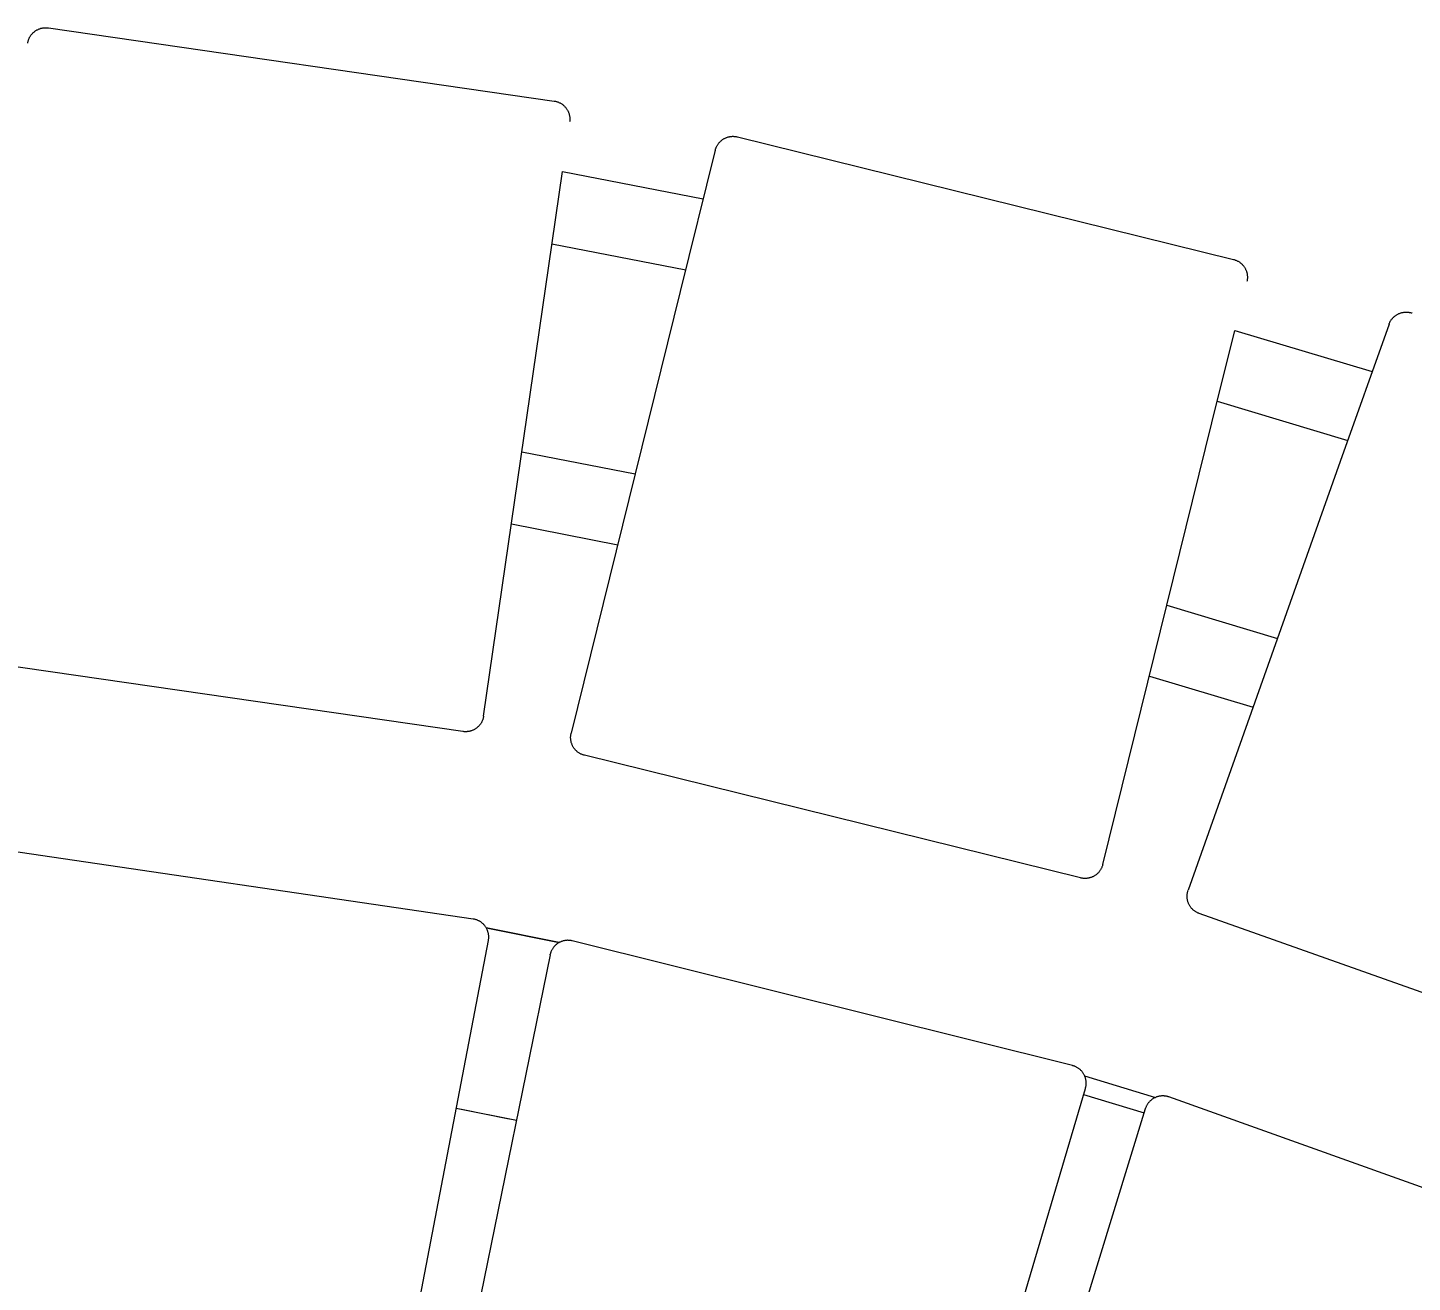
# Model space of a CAD drawing. Header units: inches. Extents: x -11 to 189, y -7 to 133.
# Drawn here: x 46.72 to 58.67, y 55.53 to 66.35 of the extents above; entities that cross this region are included whole.
import ezdxf

# ---------------------------------------------------------------- set-up
doc = ezdxf.new("R2010")
doc.units = ezdxf.units.IN
doc.layers.add('ZANO_R', color=7, linetype='Continuous', lineweight=0)
doc.layers.add('ZANO_W', color=1, linetype='Continuous', lineweight=0)
doc.styles.get("Standard").update_dxf_attribs({"font": 'arial.ttf'})
doc.dimstyles.new('amerykanie', dxfattribs={"dimtxt": 50, "dimasz": 50, "dimexe": 0.5, "dimexo": 0.5, "dimgap": 1, "dimtad": 1, "dimdec": 0, "dimzin": 0, "dimlunit": 5, "dimtxsty": 'Standard', "dimcen": 0.09, "dimclrd": 1, "dimclre": 1, "dimclrt": 1, "dimazin": 0, "dimtfac": 1, "dimtdec": 0, "dimtmove": 0, "dimatfit": 3, "dimfxl": 1, "dimtzin": 0, "dimarcsym": 1})

# ---------------------------------------------------------------- blocks, each defined once
blk = doc.blocks.new('*D404')
at = {"layer": 'ZANO_W', "color": 1, "lineweight": -2}
blk.add_line((71.748, 56.792), (53.374, 26.87), dxfattribs=at)
at = {"layer": 'ZANO_W', "color": 1}
blk.add_solid([(71.89, 56.705), (71.606, 56.88), (72.271, 57.645)], dxfattribs=at)
at = {"layer": 'ZANO_W', "color": 1, "insert": (53.436, 29.513), "char_height": 1.625, "attachment_point": 5, "rotation": 58.4481}
blk.add_mtext('R61', dxfattribs=at)

msp = doc.modelspace()

# ---------------------------------------------------------------- linework, layer by layer
at = {"layer": 'ZANO_R'}
for p, q in [((46.75735, 66.30043), (46.76098, 66.3044)), ((46.76098, 66.3044), (46.76475, 66.30824)), ((46.76475, 66.30824), (46.76864, 66.31195)), ((46.76864, 66.31195), (46.77266, 66.31552)), ((46.77266, 66.31552), (46.7768, 66.31896)), ((46.7768, 66.31896), (46.78105, 66.32225)), ((46.78105, 66.32225), (46.78541, 66.32539)), ((46.78541, 66.32539), (46.78988, 66.32839)), ((46.78988, 66.32839), (46.79444, 66.33123)), ((46.79444, 66.33123), (46.7991, 66.33391)), ((46.7991, 66.33391), (46.80385, 66.33643)), ((46.80385, 66.33643), (46.80869, 66.33879)), ((46.80869, 66.33879), (46.8136, 66.34098)), ((46.8136, 66.34098), (46.81858, 66.343)), ((46.81858, 66.343), (46.82363, 66.34485)), ((46.82363, 66.34485), (46.82874, 66.34653)), ((46.82874, 66.34653), (46.8339, 66.34803)), ((46.8339, 66.34803), (46.83911, 66.34936)), ((46.83911, 66.34936), (46.84436, 66.35051)), ((46.84436, 66.35051), (46.84965, 66.35147)), ((46.84965, 66.35147), (46.85497, 66.35226)), ((46.85497, 66.35226), (46.86032, 66.35286)), ((46.86032, 66.35286), (46.86568, 66.35328)), ((46.86568, 66.35328), (46.87105, 66.35352)), ((46.87105, 66.35352), (46.87643, 66.35357)), ((46.87643, 66.35357), (46.8818, 66.35344)), ((46.8818, 66.35344), (46.88717, 66.35313)), ((46.88717, 66.35313), (46.89253, 66.35263)), ((46.89253, 66.35263), (46.89786, 66.35195)), ((46.89786, 66.35195), (51.26186, 65.72052)), ((46.71945, 66.21865), (46.72031, 66.22395)), ((46.72031, 66.22395), (46.72135, 66.22923)), ((46.72135, 66.22923), (46.72258, 66.23447)), ((46.72258, 66.23447), (46.72397, 66.23966)), ((46.72397, 66.23966), (46.72555, 66.2448)), ((46.72555, 66.2448), (46.7273, 66.24989)), ((46.7273, 66.24989), (46.72922, 66.25491)), ((46.72922, 66.25491), (46.73132, 66.25986)), ((46.73132, 66.25986), (46.73358, 66.26474)), ((46.73358, 66.26474), (46.736, 66.26954)), ((46.736, 66.26954), (46.73859, 66.27425)), ((46.73859, 66.27425), (46.74134, 66.27887)), ((46.74134, 66.27887), (46.74424, 66.2834)), ((46.74424, 66.2834), (46.7473, 66.28782)), ((46.7473, 66.28782), (46.75051, 66.29214)), ((46.75051, 66.29214), (46.75386, 66.29634)), ((46.75386, 66.29634), (46.75735, 66.30043)), ((51.26186, 65.72052), (51.26717, 65.71966)), ((51.26717, 65.71966), (51.27245, 65.71862)), ((51.27245, 65.71862), (51.27768, 65.7174)), ((51.27768, 65.7174), (51.28288, 65.716)), ((51.28288, 65.716), (51.28802, 65.71442)), ((51.28802, 65.71442), (51.2931, 65.71267)), ((51.2931, 65.71267), (51.29812, 65.71075)), ((51.29812, 65.71075), (51.30308, 65.70866)), ((51.30308, 65.70866), (51.30796, 65.7064)), ((51.30796, 65.7064), (51.31276, 65.70397)), ((51.31276, 65.70397), (51.31747, 65.70138)), ((51.31747, 65.70138), (51.32209, 65.69863)), ((51.32209, 65.69863), (51.32662, 65.69573)), ((51.32662, 65.69573), (51.33104, 65.69267)), ((51.33104, 65.69267), (51.33536, 65.68947)), ((51.33536, 65.68947), (51.33956, 65.68612)), ((51.33956, 65.68612), (51.34365, 65.68262)), ((51.34365, 65.68262), (51.34762, 65.67899)), ((51.34762, 65.67899), (51.35146, 65.67523)), ((51.35146, 65.67523), (51.35517, 65.67133)), ((51.35517, 65.67133), (51.35874, 65.66732)), ((51.35874, 65.66732), (51.36217, 65.66318)), ((51.36217, 65.66318), (51.36547, 65.65893)), ((51.36547, 65.65893), (51.36861, 65.65456)), ((51.36861, 65.65456), (51.37161, 65.6501)), ((51.37161, 65.6501), (51.37444, 65.64553)), ((51.37444, 65.64553), (51.37713, 65.64087)), ((51.37713, 65.64087), (51.37965, 65.63612)), ((51.37965, 65.63612), (51.38201, 65.63129)), ((51.38201, 65.63129), (51.3842, 65.62638)), ((51.3842, 65.62638), (51.38622, 65.6214)), ((51.38622, 65.6214), (51.38807, 65.61635)), ((51.38807, 65.61635), (51.38975, 65.61124)), ((51.38975, 65.61124), (51.39125, 65.60607)), ((51.39125, 65.60607), (51.39258, 65.60086)), ((51.39258, 65.60086), (51.39372, 65.59561)), ((51.39372, 65.59561), (51.39469, 65.59032)), ((51.39469, 65.59032), (51.39547, 65.585)), ((51.39547, 65.585), (51.39608, 65.57966)), ((51.39585, 65.54745), (51.39517, 65.54211)), ((51.39635, 65.5528), (51.39585, 65.54745)), ((51.39608, 65.57966), (51.3965, 65.5743)), ((51.39666, 65.55817), (51.39635, 65.5528)), ((51.3965, 65.5743), (51.39674, 65.56892)), ((51.39679, 65.56355), (51.39666, 65.55817)), ((51.39674, 65.56892), (51.39679, 65.56355)), ((52.67036, 65.34101), (52.67324, 65.34555)), ((52.67324, 65.34555), (52.67628, 65.34999)), ((52.67628, 65.34999), (52.67947, 65.35432)), ((52.67947, 65.35432), (52.68281, 65.35853)), ((52.68281, 65.35853), (52.68629, 65.36263)), ((52.68629, 65.36263), (52.6899, 65.36662)), ((52.6899, 65.36662), (52.69365, 65.37047)), ((52.69365, 65.37047), (52.69753, 65.37419)), ((52.69753, 65.37419), (52.70153, 65.37778)), ((52.70153, 65.37778), (52.70566, 65.38123)), ((52.70566, 65.38123), (52.7099, 65.38454)), ((52.7099, 65.38454), (52.71425, 65.3877)), ((52.71425, 65.3877), (52.7187, 65.39071)), ((52.7187, 65.39071), (52.72326, 65.39357)), ((52.72326, 65.39357), (52.72791, 65.39627)), ((52.72791, 65.39627), (52.73265, 65.39881)), ((52.73265, 65.39881), (52.73747, 65.40119)), ((52.73747, 65.40119), (52.74237, 65.4034)), ((52.74237, 65.4034), (52.74735, 65.40544)), ((52.74735, 65.40544), (52.75239, 65.40731)), ((52.75239, 65.40731), (52.75749, 65.40901)), ((52.75749, 65.40901), (52.76265, 65.41053)), ((52.76265, 65.41053), (52.76786, 65.41187)), ((52.76786, 65.41187), (52.77311, 65.41304)), ((52.77311, 65.41304), (52.77839, 65.41403)), ((52.77839, 65.41403), (52.78371, 65.41483)), ((52.78371, 65.41483), (52.78905, 65.41546)), ((52.78905, 65.41546), (52.79441, 65.4159)), ((52.79441, 65.4159), (52.79978, 65.41616)), ((52.79978, 65.41616), (52.80516, 65.41623)), ((52.80516, 65.41623), (52.81053, 65.41612)), ((52.81053, 65.41612), (52.8159, 65.41583)), ((52.8159, 65.41583), (52.82126, 65.41535)), ((52.82126, 65.41535), (52.8266, 65.41469)), ((52.8266, 65.41469), (52.83191, 65.41385)), ((52.83191, 65.41385), (52.83719, 65.41283)), ((52.83719, 65.41283), (52.84243, 65.41163)), ((52.84243, 65.41163), (57.12307, 64.35363)), ((52.65176, 65.29654), (52.35018, 64.07635)), ((52.65176, 65.29654), (52.65314, 65.30173)), ((52.65314, 65.30173), (52.6547, 65.30688)), ((52.6547, 65.30688), (52.65643, 65.31197)), ((52.65643, 65.31197), (52.65833, 65.317)), ((52.65833, 65.317), (52.6604, 65.32196)), ((52.6604, 65.32196), (52.66265, 65.32685)), ((52.66265, 65.32685), (52.66505, 65.33166)), ((52.66505, 65.33166), (52.66763, 65.33638)), ((52.66763, 65.33638), (52.67036, 65.34101)), ((51.21518, 64.29817), (51.33308, 65.11296)), ((51.33308, 65.11296), (52.54772, 64.87558)), ((51.33308, 65.11296), (52.54772, 64.87558)), ((51.2428, 64.48905), (52.39646, 64.26359)), ((51.2428, 64.48905), (52.39646, 64.26359)), ((50.65313, 60.41365), (51.21518, 64.29817)), ((57.12307, 64.35363), (57.12826, 64.35225)), ((57.12826, 64.35225), (57.13341, 64.35069)), ((57.13341, 64.35069), (57.1385, 64.34896)), ((57.1385, 64.34896), (57.14353, 64.34706)), ((57.14353, 64.34706), (57.14849, 64.34498)), ((57.14849, 64.34498), (57.15338, 64.34274)), ((57.15338, 64.34274), (57.15819, 64.34033)), ((57.15819, 64.34033), (57.16291, 64.33776)), ((57.16291, 64.33776), (57.16754, 64.33503)), ((57.16754, 64.33503), (57.17208, 64.33214)), ((57.17208, 64.33214), (57.17652, 64.3291)), ((57.17652, 64.3291), (57.18084, 64.32591)), ((57.18084, 64.32591), (57.18506, 64.32258)), ((57.18506, 64.32258), (57.18916, 64.3191)), ((57.18916, 64.3191), (57.19314, 64.31549)), ((57.19314, 64.31549), (57.197, 64.31174)), ((57.197, 64.31174), (57.20072, 64.30786)), ((57.20072, 64.30786), (57.20431, 64.30385)), ((57.20431, 64.30385), (57.20776, 64.29973)), ((57.20776, 64.29973), (57.21107, 64.29549)), ((57.21107, 64.29549), (57.21423, 64.29114)), ((57.21423, 64.29114), (57.21724, 64.28668)), ((57.21724, 64.28668), (57.2201, 64.28213)), ((57.2201, 64.28213), (57.2228, 64.27748)), ((57.2228, 64.27748), (57.22534, 64.27274)), ((57.22534, 64.27274), (57.22772, 64.26792)), ((57.22772, 64.26792), (57.22993, 64.26301)), ((57.22993, 64.26301), (57.23197, 64.25804)), ((57.23197, 64.25804), (57.23384, 64.253)), ((57.23384, 64.253), (57.23554, 64.24789)), ((57.23554, 64.24789), (57.23706, 64.24274)), ((57.23706, 64.24274), (57.2384, 64.23753)), ((57.23936, 64.1682), (57.23816, 64.16296)), ((57.2384, 64.23753), (57.23957, 64.23228)), ((57.24038, 64.17348), (57.23936, 64.1682)), ((57.23957, 64.23228), (57.24056, 64.227)), ((57.24122, 64.17879), (57.24038, 64.17348)), ((57.24056, 64.227), (57.24136, 64.22168)), ((57.24188, 64.18413), (57.24122, 64.17879)), ((57.24136, 64.22168), (57.24199, 64.21634)), ((57.24236, 64.18949), (57.24188, 64.18413)), ((57.24199, 64.21634), (57.24243, 64.21098)), ((57.24265, 64.19485), (57.24236, 64.18949)), ((57.24243, 64.21098), (57.24268, 64.20561)), ((57.24276, 64.20023), (57.24265, 64.19485)), ((57.24268, 64.20561), (57.24276, 64.20023)), ((52.35018, 64.07635), (51.40842, 60.26604)), ((58.46447, 63.79486), (58.04422, 62.6103)), ((58.46447, 63.79486), (58.46635, 63.7999)), ((58.46635, 63.7999), (58.46841, 63.80487)), ((58.46841, 63.80487), (58.47063, 63.80976)), ((58.47063, 63.80976), (58.47302, 63.81458)), ((58.47302, 63.81458), (58.47557, 63.81931)), ((58.47557, 63.81931), (58.47829, 63.82396)), ((58.47829, 63.82396), (58.48115, 63.8285)), ((58.48115, 63.8285), (58.48418, 63.83295)), ((58.48418, 63.83295), (58.48735, 63.83729)), ((58.48735, 63.83729), (58.49067, 63.84152)), ((58.49067, 63.84152), (58.49413, 63.84564)), ((58.49413, 63.84564), (58.49773, 63.84963)), ((58.49773, 63.84963), (58.50147, 63.8535)), ((58.50147, 63.8535), (58.50533, 63.85724)), ((58.50533, 63.85724), (58.50932, 63.86085)), ((58.50932, 63.86085), (58.51343, 63.86431)), ((58.51343, 63.86431), (58.51766, 63.86764)), ((58.51766, 63.86764), (58.522, 63.87081)), ((58.522, 63.87081), (58.52644, 63.87384)), ((58.52644, 63.87384), (58.53099, 63.87672)), ((58.53099, 63.87672), (58.53563, 63.87943)), ((58.53563, 63.87943), (58.54036, 63.88199)), ((58.54036, 63.88199), (58.54517, 63.88439)), ((58.54517, 63.88439), (58.55006, 63.88662)), ((58.55006, 63.88662), (58.55503, 63.88868)), ((58.55503, 63.88868), (58.56007, 63.89057)), ((58.56007, 63.89057), (58.56516, 63.89228)), ((58.56516, 63.89228), (58.57031, 63.89383)), ((58.57031, 63.89383), (58.57551, 63.89519)), ((58.57551, 63.89519), (58.58076, 63.89638)), ((58.58076, 63.89638), (58.58604, 63.89738)), ((58.58604, 63.89738), (58.59135, 63.89821)), ((58.59135, 63.89821), (58.59669, 63.89885)), ((58.59669, 63.89885), (58.60205, 63.89932)), ((58.60205, 63.89932), (58.60742, 63.89959)), ((58.60742, 63.89959), (58.6128, 63.89969)), ((58.6128, 63.89969), (58.61817, 63.8996)), ((58.61817, 63.8996), (58.62354, 63.89933)), ((58.62354, 63.89933), (58.6289, 63.89887)), ((58.6289, 63.89887), (58.63424, 63.89823)), ((58.63424, 63.89823), (58.63956, 63.89741)), ((58.63956, 63.89741), (58.64484, 63.89641)), ((58.64484, 63.89641), (58.65009, 63.89523)), ((58.65009, 63.89523), (58.65529, 63.89387)), ((58.65529, 63.89387), (58.66044, 63.89234)), ((58.66044, 63.89234), (58.66554, 63.89063)), ((56.93658, 62.94277), (57.13412, 63.742)), ((57.13412, 63.742), (58.31949, 63.38619)), ((57.13412, 63.742), (58.31949, 63.38619)), ((56.98286, 63.13001), (58.10871, 62.79207)), ((56.98286, 63.13001), (58.10871, 62.79207)), ((55.99482, 59.13246), (56.93658, 62.94277)), ((50.98326, 62.69525), (51.96157, 62.50406)), ((58.04422, 62.6103), (56.73191, 58.91121)), ((50.89298, 62.0713), (51.8103, 61.89202)), ((50.89298, 62.0713), (51.8103, 61.89202)), ((56.54797, 61.37048), (57.50271, 61.0839)), ((50.47472, 60.28034), (46.11072, 60.91177)), ((56.39669, 60.75845), (57.29192, 60.48973)), ((56.39672, 60.75844), (57.29192, 60.48973)), ((50.6116, 60.32789), (50.60783, 60.32405)), ((50.61523, 60.33186), (50.6116, 60.32789)), ((50.61872, 60.33595), (50.61523, 60.33186)), ((50.62207, 60.34015), (50.61872, 60.33595)), ((50.62528, 60.34447), (50.62207, 60.34015)), ((50.62834, 60.34889), (50.62528, 60.34447)), ((50.63124, 60.35342), (50.62834, 60.34889)), ((50.63399, 60.35804), (50.63124, 60.35342)), ((50.63658, 60.36275), (50.63399, 60.35804)), ((50.639, 60.36755), (50.63658, 60.36275)), ((50.64127, 60.37243), (50.639, 60.36755)), ((50.64336, 60.37738), (50.64127, 60.37243)), ((50.64528, 60.38241), (50.64336, 60.37738)), ((50.64703, 60.38749), (50.64528, 60.38241)), ((50.64861, 60.39263), (50.64703, 60.38749)), ((50.65001, 60.39782), (50.64861, 60.39263)), ((50.65123, 60.40306), (50.65001, 60.39782)), ((50.65227, 60.40834), (50.65123, 60.40306)), ((50.65313, 60.41365), (50.65227, 60.40834)), ((50.48005, 60.27966), (50.47472, 60.28034)), ((50.48541, 60.27916), (50.48005, 60.27966)), ((50.49078, 60.27885), (50.48541, 60.27916)), ((50.49615, 60.27872), (50.49078, 60.27885)), ((50.50153, 60.27877), (50.49615, 60.27872)), ((50.5069, 60.27901), (50.50153, 60.27877)), ((50.51226, 60.27943), (50.5069, 60.27901)), ((50.51761, 60.28003), (50.51226, 60.27943)), ((50.52293, 60.28082), (50.51761, 60.28003)), ((50.52822, 60.28179), (50.52293, 60.28082)), ((50.53347, 60.28293), (50.52822, 60.28179)), ((50.53868, 60.28426), (50.53347, 60.28293)), ((50.54384, 60.28576), (50.53868, 60.28426)), ((50.54895, 60.28744), (50.54384, 60.28576)), ((50.554, 60.28929), (50.54895, 60.28744)), ((50.55898, 60.29131), (50.554, 60.28929)), ((50.5639, 60.2935), (50.55898, 60.29131)), ((50.56873, 60.29586), (50.5639, 60.2935)), ((50.57348, 60.29838), (50.56873, 60.29586)), ((50.57814, 60.30106), (50.57348, 60.29838)), ((50.5827, 60.3039), (50.57814, 60.30106)), ((50.58717, 60.3069), (50.5827, 60.3039)), ((50.59153, 60.31004), (50.58717, 60.3069)), ((50.59579, 60.31333), (50.59153, 60.31004)), ((50.59992, 60.31677), (50.59579, 60.31333)), ((50.60394, 60.32034), (50.59992, 60.31677)), ((50.60783, 60.32405), (50.60394, 60.32034)), ((51.40382, 60.22877), (51.40393, 60.23414)), ((51.4039, 60.22339), (51.40382, 60.22877)), ((51.40415, 60.21802), (51.4039, 60.22339)), ((51.40393, 60.23414), (51.40422, 60.23951)), ((51.40459, 60.21266), (51.40415, 60.21802)), ((51.40422, 60.23951), (51.4047, 60.24487)), ((51.40522, 60.20732), (51.40459, 60.21266)), ((51.4047, 60.24487), (51.40536, 60.25021)), ((51.40536, 60.25021), (51.4062, 60.25552)), ((51.4062, 60.25552), (51.40722, 60.2608)), ((51.40722, 60.2608), (51.40842, 60.26604)), ((51.40602, 60.202), (51.40522, 60.20732)), ((51.40701, 60.19672), (51.40602, 60.202)), ((51.40818, 60.19147), (51.40701, 60.19672)), ((51.40952, 60.18626), (51.40818, 60.19147)), ((51.41104, 60.1811), (51.40952, 60.18626)), ((51.41274, 60.176), (51.41104, 60.1811)), ((51.41461, 60.17096), (51.41274, 60.176)), ((51.41665, 60.16598), (51.41461, 60.17096)), ((51.41886, 60.16108), (51.41665, 60.16598)), ((51.42124, 60.15626), (51.41886, 60.16108)), ((51.42378, 60.15152), (51.42124, 60.15626)), ((51.42648, 60.14687), (51.42378, 60.15152)), ((51.42934, 60.14231), (51.42648, 60.14687)), ((51.43235, 60.13786), (51.42934, 60.14231)), ((51.43551, 60.13351), (51.43235, 60.13786)), ((51.43882, 60.12927), (51.43551, 60.13351)), ((51.44227, 60.12514), (51.43882, 60.12927)), ((51.44586, 60.12114), (51.44227, 60.12514)), ((51.44958, 60.11726), (51.44586, 60.12114)), ((51.45344, 60.11351), (51.44958, 60.11726)), ((51.45742, 60.1099), (51.45344, 60.11351)), ((51.46152, 60.10642), (51.45742, 60.1099)), ((51.46574, 60.10308), (51.46152, 60.10642)), ((51.47006, 60.09989), (51.46574, 60.10308)), ((51.4745, 60.09685), (51.47006, 60.09989)), ((51.47904, 60.09397), (51.4745, 60.09685)), ((51.48367, 60.09124), (51.47904, 60.09397)), ((51.48839, 60.08866), (51.48367, 60.09124)), ((51.4932, 60.08626), (51.48839, 60.08866)), ((51.49809, 60.08401), (51.4932, 60.08626)), ((51.50305, 60.08194), (51.49809, 60.08401)), ((51.50808, 60.08004), (51.50305, 60.08194)), ((51.51317, 60.07831), (51.50808, 60.08004)), ((51.51832, 60.07675), (51.51317, 60.07831)), ((51.52351, 60.07537), (51.51832, 60.07675)), ((55.80415, 59.01737), (51.52351, 60.07537)), ((50.56291, 58.66245), (46.16367, 59.30815)), ((55.80939, 59.01617), (55.80415, 59.01737)), ((55.81467, 59.01514), (55.80939, 59.01617)), ((55.81998, 59.0143), (55.81467, 59.01514)), ((55.82532, 59.01365), (55.81998, 59.0143)), ((55.86287, 59.01416), (55.85753, 59.01354)), ((55.86819, 59.01497), (55.86287, 59.01416)), ((55.87347, 59.01596), (55.86819, 59.01497)), ((55.87872, 59.01712), (55.87347, 59.01596)), ((55.88393, 59.01847), (55.87872, 59.01712)), ((55.88909, 59.01999), (55.88393, 59.01847)), ((55.89419, 59.02169), (55.88909, 59.01999)), ((55.89923, 59.02356), (55.89419, 59.02169)), ((55.90421, 59.0256), (55.89923, 59.02356)), ((55.90911, 59.02781), (55.90421, 59.0256)), ((55.91393, 59.03019), (55.90911, 59.02781)), ((55.91867, 59.03273), (55.91393, 59.03019)), ((55.92332, 59.03543), (55.91867, 59.03273)), ((55.92788, 59.03828), (55.92332, 59.03543)), ((55.93233, 59.04129), (55.92788, 59.03828)), ((55.93668, 59.04445), (55.93233, 59.04129)), ((55.94092, 59.04776), (55.93668, 59.04445)), ((55.94505, 59.05121), (55.94092, 59.04776)), ((55.94905, 59.0548), (55.94505, 59.05121)), ((55.95293, 59.05853), (55.94905, 59.0548)), ((55.95668, 59.06238), (55.95293, 59.05853)), ((55.96029, 59.06636), (55.95668, 59.06238)), ((55.96377, 59.07046), (55.96029, 59.06636)), ((55.96711, 59.07468), (55.96377, 59.07046)), ((55.9703, 59.07901), (55.96711, 59.07468)), ((55.97334, 59.08345), (55.9703, 59.07901)), ((55.97622, 59.08798), (55.97334, 59.08345)), ((55.97895, 59.09262), (55.97622, 59.08798)), ((55.98152, 59.09734), (55.97895, 59.09262)), ((55.98393, 59.10215), (55.98152, 59.09734)), ((55.98617, 59.10703), (55.98393, 59.10215)), ((55.98825, 59.112), (55.98617, 59.10703)), ((55.99015, 59.11702), (55.98825, 59.112)), ((55.99188, 59.12212), (55.99015, 59.11702)), ((55.99344, 59.12726), (55.99188, 59.12212)), ((55.99482, 59.13246), (55.99344, 59.12726)), ((55.83068, 59.01317), (55.82532, 59.01365)), ((55.83605, 59.01288), (55.83068, 59.01317)), ((55.84142, 59.01277), (55.83605, 59.01288)), ((55.8468, 59.01284), (55.84142, 59.01277)), ((55.85217, 59.0131), (55.8468, 59.01284)), ((55.85753, 59.01354), (55.85217, 59.0131)), ((56.72612, 58.89051), (56.7273, 58.89576)), ((56.7273, 58.89576), (56.72866, 58.90096)), ((56.72866, 58.90096), (56.7302, 58.90611)), ((56.7302, 58.90611), (56.73191, 58.91121)), ((56.72284, 58.85847), (56.72293, 58.86385)), ((56.72294, 58.85309), (56.72284, 58.85847)), ((56.72293, 58.86385), (56.72321, 58.86922)), ((56.72322, 58.84772), (56.72294, 58.85309)), ((56.72321, 58.86922), (56.72366, 58.87457)), ((56.72368, 58.84236), (56.72322, 58.84772)), ((56.72366, 58.87457), (56.7243, 58.87991)), ((56.72432, 58.83703), (56.72368, 58.84236)), ((56.7243, 58.87991), (56.72512, 58.88523)), ((56.72515, 58.83171), (56.72432, 58.83703)), ((56.72512, 58.88523), (56.72612, 58.89051)), ((56.72616, 58.82643), (56.72515, 58.83171)), ((56.72734, 58.82119), (56.72616, 58.82643)), ((56.72871, 58.81598), (56.72734, 58.82119)), ((56.73025, 58.81083), (56.72871, 58.81598)), ((56.73197, 58.80574), (56.73025, 58.81083)), ((56.73386, 58.8007), (56.73197, 58.80574)), ((56.73592, 58.79574), (56.73386, 58.8007)), ((56.73815, 58.79084), (56.73592, 58.79574)), ((56.74054, 58.78603), (56.73815, 58.79084)), ((56.7431, 58.7813), (56.74054, 58.78603)), ((56.74582, 58.77666), (56.7431, 58.7813)), ((56.74869, 58.77211), (56.74582, 58.77666)), ((50.56821, 58.66158), (50.56291, 58.66245)), ((50.57349, 58.66053), (50.56821, 58.66158)), ((50.57872, 58.65929), (50.57349, 58.66053)), ((50.58391, 58.65789), (50.57872, 58.65929)), ((50.58905, 58.6563), (50.58391, 58.65789)), ((50.59413, 58.65454), (50.58905, 58.6563)), ((56.75172, 58.76767), (56.74869, 58.77211)), ((56.7549, 58.76333), (56.75172, 58.76767)), ((56.75822, 58.7591), (56.7549, 58.76333)), ((56.76169, 58.75499), (56.75822, 58.7591)), ((56.76529, 58.751), (56.76169, 58.75499)), ((56.76903, 58.74714), (56.76529, 58.751)), ((56.7729, 58.7434), (56.76903, 58.74714)), ((56.7769, 58.7398), (56.7729, 58.7434)), ((56.78101, 58.73634), (56.7769, 58.7398)), ((56.78524, 58.73302), (56.78101, 58.73634)), ((56.78958, 58.72985), (56.78524, 58.73302)), ((56.79403, 58.72683), (56.78958, 58.72985)), ((56.79858, 58.72396), (56.79403, 58.72683)), ((56.80322, 58.72124), (56.79858, 58.72396)), ((56.80795, 58.71869), (56.80322, 58.72124)), ((56.81277, 58.7163), (56.80795, 58.71869)), ((56.81767, 58.71408), (56.81277, 58.7163)), ((56.82264, 58.71202), (56.81767, 58.71408)), ((56.82767, 58.71014), (56.82264, 58.71202)), ((60.98335, 57.23584), (56.82767, 58.71014)), ((50.59915, 58.65261), (50.59413, 58.65454)), ((50.6041, 58.6505), (50.59915, 58.65261)), ((50.60897, 58.64823), (50.6041, 58.6505)), ((50.61377, 58.6458), (50.60897, 58.64823)), ((50.61847, 58.6432), (50.61377, 58.6458)), ((50.62309, 58.64044), (50.61847, 58.6432)), ((50.62761, 58.63753), (50.62309, 58.64044)), ((50.63203, 58.63446), (50.62761, 58.63753)), ((50.63634, 58.63125), (50.63203, 58.63446)), ((50.64054, 58.62788), (50.63634, 58.63125)), ((50.64462, 58.62438), (50.64054, 58.62788)), ((50.64858, 58.62074), (50.64462, 58.62438)), ((50.65241, 58.61697), (50.64858, 58.62074)), ((50.65611, 58.61307), (50.65241, 58.61697)), ((50.65967, 58.60905), (50.65611, 58.61307)), ((50.6631, 58.6049), (50.65967, 58.60905)), ((50.66638, 58.60064), (50.6631, 58.6049)), ((50.66952, 58.59627), (50.66638, 58.60064)), ((50.67251, 58.5918), (50.66952, 58.59627)), ((50.67534, 58.58723), (50.67251, 58.5918)), ((50.67801, 58.58256), (50.67534, 58.58723)), ((51.30365, 58.45914), (50.67642, 58.58545)), ((50.67651, 58.58543), (50.71698, 58.57751)), ((50.68052, 58.57781), (50.67801, 58.58256)), ((50.68287, 58.57297), (50.68052, 58.57781)), ((50.68505, 58.56806), (50.68287, 58.57297)), ((50.68706, 58.56307), (50.68505, 58.56806)), ((50.6889, 58.55802), (50.68706, 58.56307)), ((50.69057, 58.5529), (50.6889, 58.55802)), ((50.69206, 58.54774), (50.69057, 58.5529)), ((50.69338, 58.54252), (50.69206, 58.54774)), ((50.69451, 58.53727), (50.69338, 58.54252)), ((50.69547, 58.53198), (50.69451, 58.53727)), ((50.71698, 58.57751), (51.30365, 58.45914)), ((47.41594, 41.37022), (50.6947, 58.477)), ((50.6947, 58.477), (50.69531, 58.48038)), ((50.69531, 58.48038), (50.69585, 58.48377)), ((50.69624, 58.52666), (50.69547, 58.53198)), ((50.69585, 58.48377), (50.69654, 58.4891)), ((50.69683, 58.52131), (50.69624, 58.52666)), ((50.69654, 58.4891), (50.69705, 58.49446)), ((50.69724, 58.51595), (50.69683, 58.52131)), ((50.69705, 58.49446), (50.69737, 58.49982)), ((50.69747, 58.51058), (50.69724, 58.51595)), ((50.69737, 58.49982), (50.69751, 58.5052)), ((50.69751, 58.5052), (50.69747, 58.51058)), ((51.25526, 58.41735), (51.25206, 58.41303)), ((51.2586, 58.42156), (51.25526, 58.41735)), ((51.26209, 58.42565), (51.2586, 58.42156)), ((51.26571, 58.42963), (51.26209, 58.42565)), ((51.26947, 58.43347), (51.26571, 58.42963)), ((51.27336, 58.43719), (51.26947, 58.43347)), ((51.27737, 58.44077), (51.27336, 58.43719)), ((51.2815, 58.44421), (51.27737, 58.44077)), ((51.28574, 58.44751), (51.2815, 58.44421)), ((51.2901, 58.45067), (51.28574, 58.44751)), ((51.29456, 58.45367), (51.2901, 58.45067)), ((51.29912, 58.45652), (51.29456, 58.45367)), ((51.30378, 58.45921), (51.29912, 58.45652)), ((51.30852, 58.46174), (51.30378, 58.45921)), ((51.31335, 58.4641), (51.30852, 58.46174)), ((51.31826, 58.4663), (51.31335, 58.4641)), ((51.32324, 58.46833), (51.31826, 58.4663)), ((51.32828, 58.47019), (51.32324, 58.46833)), ((51.33339, 58.47188), (51.32828, 58.47019)), ((51.33855, 58.47339), (51.33339, 58.47188)), ((51.34376, 58.47473), (51.33855, 58.47339)), ((51.34901, 58.47588), (51.34376, 58.47473)), ((51.3543, 58.47686), (51.34901, 58.47588)), ((51.35962, 58.47765), (51.3543, 58.47686)), ((51.36496, 58.47827), (51.35962, 58.47765)), ((51.37032, 58.4787), (51.36496, 58.47827)), ((51.37569, 58.47894), (51.37032, 58.4787)), ((51.38107, 58.47901), (51.37569, 58.47894)), ((51.38644, 58.47889), (51.38107, 58.47901)), ((51.39181, 58.47858), (51.38644, 58.47889)), ((51.39717, 58.4781), (51.39181, 58.47858)), ((51.4025, 58.47743), (51.39717, 58.4781)), ((51.40781, 58.47657), (51.4025, 58.47743)), ((51.41309, 58.47554), (51.40781, 58.47657)), ((51.41833, 58.47433), (51.41309, 58.47554)), ((55.73263, 57.39866), (51.41833, 58.47433)), ((51.22591, 58.35293), (47.75329, 41.28445)), ((51.22591, 58.35293), (51.22663, 58.35628)), ((51.22663, 58.35628), (51.22743, 58.35963)), ((51.22882, 58.36482), (51.22743, 58.35963)), ((51.23038, 58.36997), (51.22882, 58.36482)), ((51.23213, 58.37505), (51.23038, 58.36997)), ((51.23404, 58.38008), (51.23213, 58.37505)), ((51.23612, 58.38504), (51.23404, 58.38008)), ((51.23838, 58.38992), (51.23612, 58.38504)), ((51.24079, 58.39472), (51.23838, 58.38992)), ((51.24337, 58.39944), (51.24079, 58.39472)), ((51.24611, 58.40407), (51.24337, 58.39944)), ((51.24901, 58.4086), (51.24611, 58.40407)), ((51.25206, 58.41303), (51.24901, 58.4086)), ((55.73782, 57.39727), (55.73263, 57.39866)), ((55.74297, 57.3957), (55.73782, 57.39727)), ((55.74805, 57.39396), (55.74297, 57.3957)), ((55.75308, 57.39204), (55.74805, 57.39396)), ((55.75804, 57.38996), (55.75308, 57.39204)), ((55.76292, 57.38771), (55.75804, 57.38996)), ((55.76772, 57.38529), (55.76292, 57.38771)), ((55.77244, 57.38271), (55.76772, 57.38529)), ((55.77707, 57.37997), (55.77244, 57.38271)), ((55.7816, 57.37707), (55.77707, 57.37997)), ((55.78603, 57.37403), (55.7816, 57.37707)), ((55.79035, 57.37083), (55.78603, 57.37403)), ((55.79456, 57.36748), (55.79035, 57.37083)), ((55.79866, 57.364), (55.79456, 57.36748)), ((55.80263, 57.36037), (55.79866, 57.364)), ((55.80648, 57.35662), (55.80263, 57.36037)), ((55.81019, 57.35273), (55.80648, 57.35662)), ((55.81377, 57.34872), (55.81019, 57.35273)), ((55.81722, 57.34459), (55.81377, 57.34872)), ((55.82051, 57.34034), (55.81722, 57.34459)), ((55.82367, 57.33598), (55.82051, 57.34034)), ((55.82667, 57.33152), (55.82367, 57.33598)), ((55.82952, 57.32696), (55.82667, 57.33152)), ((55.83221, 57.32231), (55.82952, 57.32696)), ((55.83474, 57.31756), (55.83221, 57.32231)), ((55.8371, 57.31273), (55.83474, 57.31756)), ((55.8393, 57.30783), (55.8371, 57.31273)), ((55.83796, 57.31087), (56.44976, 57.1234)), ((55.84134, 57.30285), (55.8393, 57.30783)), ((55.8432, 57.2978), (55.84134, 57.30285)), ((55.84488, 57.2927), (55.8432, 57.2978)), ((55.84639, 57.28753), (55.84488, 57.2927)), ((55.84773, 57.28233), (55.84639, 57.28753)), ((55.84888, 57.27707), (55.84773, 57.28233)), ((55.84986, 57.27179), (55.84888, 57.27707)), ((55.84958, 57.21827), (55.85043, 57.22358)), ((55.85066, 57.26647), (55.84986, 57.27179)), ((55.85043, 57.22358), (55.8511, 57.22892)), ((55.85127, 57.26113), (55.85066, 57.26647)), ((55.8511, 57.22892), (55.85158, 57.23427)), ((55.8517, 57.25577), (55.85127, 57.26113)), ((55.85158, 57.23427), (55.85189, 57.23964)), ((55.85194, 57.25039), (55.8517, 57.25577)), ((55.85189, 57.23964), (55.85201, 57.24502)), ((55.85201, 57.24502), (55.85194, 57.25039)), ((50.8985, 40.50026), (55.84553, 57.20113)), ((55.83003, 57.14882), (56.35082, 56.98932)), ((55.84553, 57.20113), (55.84646, 57.20443)), ((55.84646, 57.20443), (55.84733, 57.20776)), ((55.84733, 57.20776), (55.84854, 57.21299)), ((55.84854, 57.21299), (55.84958, 57.21827)), ((56.41745, 57.10455), (56.41321, 57.10123)), ((56.42179, 57.10771), (56.41745, 57.10455)), ((56.42624, 57.11073), (56.42179, 57.10771)), ((56.43079, 57.1136), (56.42624, 57.11073)), ((56.43544, 57.11631), (56.43079, 57.1136)), ((56.44017, 57.11886), (56.43544, 57.11631)), ((56.44499, 57.12124), (56.44017, 57.11886)), ((56.44989, 57.12346), (56.44499, 57.12124)), ((56.45486, 57.12551), (56.44989, 57.12346)), ((56.4599, 57.12739), (56.45486, 57.12551)), ((56.465, 57.1291), (56.4599, 57.12739)), ((56.47015, 57.13063), (56.465, 57.1291)), ((56.47536, 57.13198), (56.47015, 57.13063)), ((56.4806, 57.13316), (56.47536, 57.13198)), ((56.48589, 57.13415), (56.4806, 57.13316)), ((56.4912, 57.13497), (56.48589, 57.13415)), ((56.49654, 57.1356), (56.4912, 57.13497)), ((56.5019, 57.13605), (56.49654, 57.1356)), ((56.50727, 57.13632), (56.5019, 57.13605)), ((56.51265, 57.1364), (56.50727, 57.13632)), ((56.51803, 57.1363), (56.51265, 57.1364)), ((56.5234, 57.13602), (56.51803, 57.1363)), ((56.52875, 57.13555), (56.5234, 57.13602)), ((56.53409, 57.13491), (56.52875, 57.13555)), ((56.5394, 57.13407), (56.53409, 57.13491)), ((56.54468, 57.13306), (56.5394, 57.13407)), ((56.54993, 57.13187), (56.54468, 57.13306)), ((56.55513, 57.1305), (56.54993, 57.13187)), ((56.56028, 57.12895), (56.55513, 57.1305)), ((56.56537, 57.12723), (56.56028, 57.12895)), ((60.75281, 55.63203), (56.56537, 57.12723)), ((50.41764, 57.03142), (50.93582, 56.92709)), ((50.46291, 57.02252), (50.87268, 56.9401)), ((56.36194, 57.02536), (51.22577, 40.38169)), ((56.36194, 57.02536), (56.36299, 57.02863)), ((56.36299, 57.02863), (56.36411, 57.03188)), ((56.366, 57.03691), (56.36411, 57.03188)), ((56.36807, 57.04188), (56.366, 57.03691)), ((56.3703, 57.04677), (56.36807, 57.04188)), ((56.3727, 57.05158), (56.3703, 57.04677)), ((56.37526, 57.05631), (56.3727, 57.05158)), ((56.37798, 57.06095), (56.37526, 57.05631)), ((56.38086, 57.06549), (56.37798, 57.06095)), ((56.38389, 57.06993), (56.38086, 57.06549)), ((56.38708, 57.07426), (56.38389, 57.06993)), ((56.3904, 57.07849), (56.38708, 57.07426)), ((56.39387, 57.0826), (56.3904, 57.07849)), ((56.39748, 57.08658), (56.39387, 57.0826)), ((56.40123, 57.09044), (56.39748, 57.08658)), ((56.4051, 57.09417), (56.40123, 57.09044)), ((56.4091, 57.09777), (56.4051, 57.09417)), ((56.41321, 57.10123), (56.4091, 57.09777))]:
    msp.add_line(p, q, dxfattribs=at)

# ---------------------------------------------------------------- dimensions: what is measured, and where the dimension line sits
at = {"layer": 'ZANO_W'}
dim = msp.add_radius_dim(center=(40.34221, 5.64771), mpoint=(72.27084, 57.64467), dimstyle='amerykanie', override={"dimtxt": 1.625, "dimasz": 1, "dimgap": 0.5, "dimdec": 4, "dimaunit": 1, "dimadec": 1, "dimtdec": 4, "dimtmove": 1, "dimfrac": 2}, dxfattribs=at)
dim.commit()
dim.dimension.update_dxf_attribs({"geometry": '*D404', "text_midpoint": (54.56932, 28.81709), "dimtype": 164})

doc.saveas('drawing.dxf')
